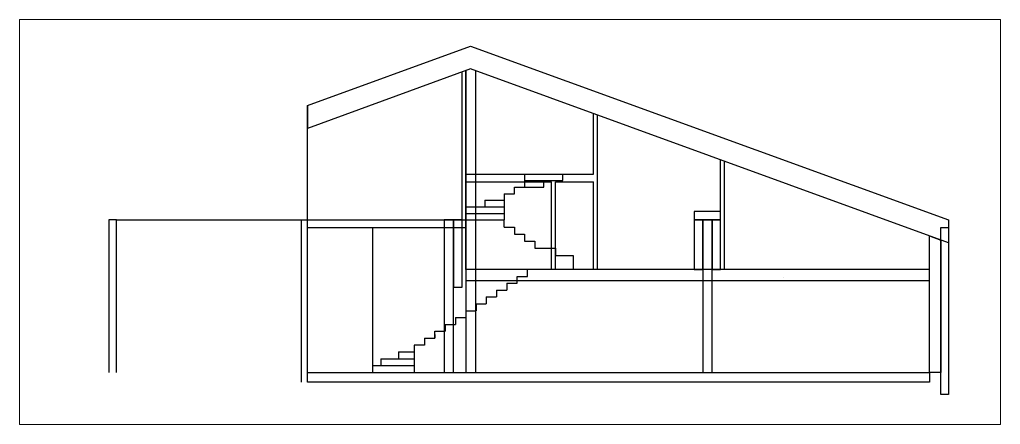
# Paper-space layout 'Coupe' of a CAD drawing. Header units: centimetres. Extents: x 26 to 231, y 58 to 142.
# The model-space entities are those that its viewports show. They can reach past a viewport. Long polylines and large blocks are cut down to what shows.
import ezdxf

# ---------------------------------------------------------------- set-up
doc = ezdxf.new("R2010")
doc.units = ezdxf.units.CM
for name, color, linetype in [('A-FP 1', 2, 'Continuous'), ('A-POTEAU', 44, 'Continuous'), ('A-Roof', 2, 'Continuous'), ('A-Wall', 30, 'Continuous'), ('I-Cloison', 11, 'Continuous'), ('I-STAIRS', 44, 'Continuous'), ('IS-Ouate', 253, 'Continuous'), ('Mur de soutenement', 1, 'Continuous'), ('Radier', 5, 'Continuous')]:
    doc.layers.add(name, color=color, linetype=linetype)

msp = doc.modelspace()

# ---------------------------------------------------------------- linework, layer by layer
at = {"layer": 'A-FP 1'}
for p, q in [((55786, 28948), (60786, 28948)), ((60786, 28948), (64940, 28948)), ((60786, 28748), (64940, 28748))]:
    msp.add_line(p, q, dxfattribs=at)
at = {"layer": 'A-POTEAU'}
for p, q in [((64940, 32860), (64940, 28948)), ((64940, 32860), (64940, 24948)), ((65190, 32860), (65190, 24948))]:
    msp.add_line(p, q, dxfattribs=at)
at = {"layer": 'A-Roof'}
for q in [(65065, 33505), (60786, 31348)]:
    msp.add_line((60786, 31948), q, dxfattribs=at)
for points in [[(65065, 32905), (60786, 31348), (60786, 31948), (65065, 33505), (77586, 28948), (77586, 28348)], [(77386, 28421), (77386, 24948), (77086, 24948), (77086, 28530)]]:
    msp.add_lwpolyline(points, close=True, dxfattribs=at)
at = {"layer": 'A-Wall'}
for p, q in [((60786, 24948), (60786, 31948)), ((60626, 28948), (60626, 24698))]:
    msp.add_line(p, q, dxfattribs=at)
at = {"layer": 'I-Cloison'}
for p, q in [((64840, 27648), (64840, 32823)), ((64940, 27648), (64940, 32860)), ((68286, 30148), (68286, 31733)), ((68386, 27648), (68386, 31696)), ((71616, 27648), (71616, 30521)), ((71716, 27648), (71716, 30485)), ((64940, 30148), (68286, 30148)), ((64940, 29948), (67186, 29948)), ((67186, 27648), (67186, 29948)), ((67286, 27648), (67286, 29948)), ((67286, 29948), (68286, 29948)), ((68286, 27648), (68286, 29948)), ((68386, 27648), (68386, 29748)), ((62506, 24948), (62506, 28748)), ((77086, 27648), (64940, 27648)), ((77086, 27348), (64940, 27348)), ((73257, 27448), (73257, 27448))]:
    msp.add_line(p, q, dxfattribs=at)
at = {"layer": 'I-STAIRS'}
for p, q in [((66480, 30148), (66480, 29805)), ((66480, 30148), (67480, 30148)), ((67480, 29977), (67480, 30148)), ((66480, 29977), (67480, 29977)), ((66980, 29805), (66980, 29977)), ((65940, 29634), (66210, 29634)), ((65940, 29634), (65940, 28948)), ((66210, 29805), (66980, 29805)), ((66210, 29634), (66210, 29805)), ((65440, 29462), (65940, 29462)), ((65440, 29462), (65440, 29291)), ((64940, 29291), (65940, 29291)), ((64940, 29291), (64940, 28948)), ((64940, 29119), (65940, 29119)), ((64940, 27648), (64940, 28948)), ((64940, 28948), (65940, 28948)), ((65940, 28762), (65940, 28948)), ((66556, 27468), (66556, 27648)), ((66016, 27288), (66016, 27108)), ((66016, 27288), (66286, 27288)), ((66286, 27288), (66286, 27468)), ((66286, 27468), (66556, 27468)), ((65746, 27108), (65746, 26928)), ((65746, 27108), (66016, 27108)), ((65206, 26748), (65206, 26568)), ((65206, 26748), (65476, 26748)), ((65476, 26928), (65476, 26748)), ((65476, 26928), (65746, 26928)), ((64936, 26568), (64936, 26388)), ((64936, 26568), (65206, 26568)), ((64666, 26388), (64666, 26208)), ((64666, 26388), (64936, 26388)), ((64126, 25848), (64126, 26028)), ((64126, 26028), (64396, 26028)), ((64396, 26208), (64396, 26028)), ((64396, 26208), (64666, 26208)), ((63856, 25848), (64126, 25848)), ((63856, 25848), (63856, 25668)), ((64126, 25948), (64126, 25848)), ((63172, 25488), (63586, 25488)), ((63172, 25488), (63172, 25308)), ((63586, 25668), (63586, 24948)), ((63856, 25668), (63586, 25668)), ((62716, 25308), (63586, 25308)), ((62716, 25308), (62716, 25128)), ((62506, 25128), (63586, 25128)), ((62506, 24948), (62506, 25128)), ((62506, 24948), (66556, 24948))]:
    msp.add_line(p, q, dxfattribs=at)
for points in [[(65940, 28762), (66210, 28762), (66210, 28577), (66480, 28577), (66480, 28391), (66750, 28391), (66750, 28205)], [(66750, 28205), (67286, 28205), (67286, 28019), (67750, 28019), (67750, 27648)]]:
    msp.add_lwpolyline(points, dxfattribs=at)
at = {"layer": 'IS-Ouate'}
for points in [[(70926, 28948), (71616, 28948), (71616, 29168), (70926, 29168)], [(64840, 27188), (64840, 28948), (64620, 28948), (64620, 27188)], [(70926, 27648), (71146, 27648), (71146, 28948), (70926, 28948)], [(71396, 27648), (71616, 27648), (71616, 28948), (71396, 28948)]]:
    msp.add_lwpolyline(points, close=True, dxfattribs=at)
at = {"layer": 'Mur de soutenement'}
for p, q in [((55786, 28948), (55586, 28948)), ((55586, 28948), (55586, 24948)), ((55786, 24948), (55786, 28948))]:
    msp.add_line(p, q, dxfattribs=at)
for points in [[(64370, 24948), (64620, 24948), (64620, 28948), (64370, 28948)], [(64370, 24948), (64620, 24948), (64620, 28948), (64370, 28948)], [(71146, 24948), (71396, 24948), (71396, 28948), (71146, 28948)], [(77586, 24374), (77386, 24374), (77386, 28748), (77586, 28748)]]:
    msp.add_lwpolyline(points, close=True, dxfattribs=at)
at = {"layer": 'Radier'}
msp.add_lwpolyline([(60786, 24948), (77086, 24948), (77086, 24698), (60786, 24698)], close=True, dxfattribs=at)

psp = doc.layouts.new('Coupe')

# ---------------------------------------------------------------- viewports
at = {"layer": 'I-STAIRS', "view_target_point": (1257.38, 1825)}
psp.add_viewport(center=(128.5, 100.03), size=(205.6, 84.8812), view_center_point=(64838.99, 27067.85), view_height=10610.1451, dxfattribs=at)

doc.saveas('drawing.dxf')
